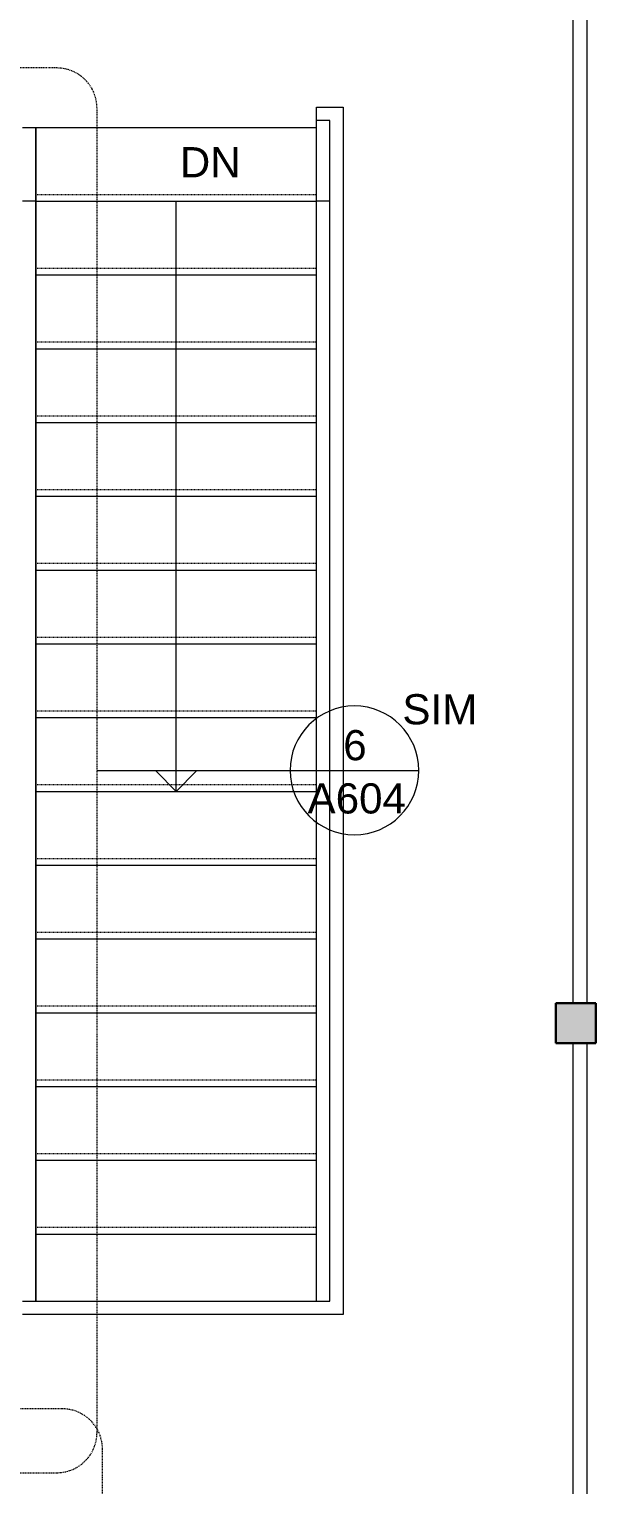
# Model space of a CAD drawing. Header units: inches. Extents: x -1176 to 1507, y -2587 to 978.
# Drawn here: x -753 to -668.5, y -795 to -578 of the extents above; entities that cross this region are included whole.
import ezdxf

# ---------------------------------------------------------------- set-up
doc = ezdxf.new("R2010")
doc.units = ezdxf.units.IN
doc.header["$MEASUREMENT"] = 0
doc.linetypes.add('Dash Dot 3_16_', pattern=[0.3125, 0.1875, -0.0625, 0, -0.0625])
doc.linetypes.add('Overhead 1_16_', pattern=[0.101562, 0.0625, -0.039062])
for name, color, linetype, lineweight in [('A-ANNO-SYMB', 150, 'Continuous', 9), ('A-COLS', 52, 'Continuous', 18), ('A-FLOR', 192, 'Continuous', 18), ('A-FLOR-HRAL', 11, 'Continuous', 18), ('S-STRS', 31, 'Continuous', 18), ('S-STRS-ANNO', 31, 'Continuous', 9), ('S-STRS-IDEN', 31, 'Continuous', 9)]:
    doc.layers.add(name, color=color, linetype=linetype, lineweight=lineweight)
doc.styles.add('Swis721 Lt BT', font='swissl.ttf', dxfattribs={"height": 4.5})

# ---------------------------------------------------------------- blocks, each defined once
blk = doc.blocks.new('Top Rail Type - Top Rail_Internal_-5050133-2nd Floor Construction')
at = {"layer": 'A-FLOR-HRAL', "lineweight": 9}
for p, q in [((-671.86, -723.19), (-671.86, -549.19)), ((-669.86, -549.19), (-669.86, -723.19)), ((-671.86, -903.19), (-671.86, -729.19)), ((-669.86, -729.19), (-669.86, -903.19))]:
    blk.add_line(p, q, dxfattribs=at)
blk = doc.blocks.new('Top Rail Type - Top Rail_Internal_-7020471-2nd Floor Construction')
at = {"layer": 'A-FLOR-HRAL', "lineweight": 9}
for p, q in [((-710.17, -603.63), (-710.17, -591.63)), ((-710.17, -767.63), (-710.17, -603.63)), ((-708.17, -603.63), (-710.17, -603.63))]:
    blk.add_line(p, q, dxfattribs=at)
blk = doc.blocks.new('Top Rail Type - Top Rail_Internal_-V19-2nd Floor Construction')
at = {"layer": 'A-FLOR-HRAL', "lineweight": 9}
for p, q in [((-710.17, -603.63), (-710.17, -591.63)), ((-710.17, -767.63), (-710.17, -603.63))]:
    blk.add_line(p, q, dxfattribs=at)
blk = doc.blocks.new('Top Rail Type - Top Rail_Internal_-7020483-2nd Floor Construction')
at = {"layer": 'A-FLOR-HRAL', "lineweight": 9}
for p, q in [((-754.04, -592.63), (-752.04, -592.63)), ((-752.04, -592.63), (-752.04, -603.63)), ((-752.04, -603.63), (-754.04, -603.63)), ((-752.04, -603.63), (-752.04, -767.63))]:
    blk.add_line(p, q, dxfattribs=at)
blk = doc.blocks.new('Top Rail Type - Top Rail_Internal_-V20-2nd Floor Construction')
at = {"layer": 'A-FLOR-HRAL', "lineweight": 9}
for p, q in [((-754.04, -592.63), (-752.04, -592.63)), ((-752.04, -603.63), (-752.04, -592.63)), ((-752.04, -767.63), (-752.04, -603.63))]:
    blk.add_line(p, q, dxfattribs=at)
blk = doc.blocks.new('Top Rail Type - Top Rail_Internal_-7059130-2nd Floor Construction')
at = {"layer": 'A-FLOR-HRAL', "lineweight": 9}
for p, q in [((-710.17, -591.63), (-710.17, -589.63)), ((-710.17, -589.63), (-706.17, -589.63)), ((-706.17, -589.63), (-706.17, -769.63)), ((-708.17, -591.63), (-710.17, -591.63)), ((-708.17, -767.63), (-708.17, -591.63)), ((-754.04, -767.63), (-708.17, -767.63)), ((-706.17, -769.63), (-754.04, -769.63))]:
    blk.add_line(p, q, dxfattribs=at)
blk = doc.blocks.new('Floor Plan - Callout Head-3511279-2nd Floor Construction')
at = {"layer": 'A-ANNO-SYMB'}
blk.add_line((-0.2, 0), (0.2, 0), dxfattribs=at)
for start, end in [(360, 180), (180, 360)]:
    blk.add_arc((0, 0), 0.2, start, end, dxfattribs=at)

msp = doc.modelspace()

# ---------------------------------------------------------------- hatches: boundary and pattern name
at = {"layer": 'A-COLS'}
msp.add_hatch(color=250, dxfattribs=at).paths.add_polyline_path([(-674.48, -729.19), (-668.48, -729.19), (-668.48, -723.19), (-674.48, -723.19)], flags=0)

# ---------------------------------------------------------------- linework, layer by layer
at = {"layer": 'A-ANNO-SYMB', "linetype": 'Dash Dot 3_16_'}
for p, q in [((-748.91, -583.78), (-875.33, -583.78)), ((-742.91, -787.22), (-742.91, -589.78)), ((-748.09, -783.69), (-876.03, -783.69)), ((-742.09, -918.59), (-742.09, -789.69)), ((-875.33, -793.22), (-748.91, -793.22))]:
    msp.add_line(p, q, dxfattribs=at)
at = {"layer": 'A-ANNO-SYMB'}
msp.add_line((-742.91, -688.5), (-714.11, -688.5), dxfattribs=at)
at = {"layer": 'A-ANNO-SYMB', "linetype": 'Dash Dot 3_16_'}
for centre, start, end in [((-748.91, -589.78), 0, 90), ((-748.09, -789.69), 0, 90), ((-748.91, -787.22), 270, 0)]:
    msp.add_arc(centre, 6, start, end, dxfattribs=at)
at = {"layer": 'A-COLS', "color": 8, "lineweight": 30}
for p, q in [((-674.48, -729.19), (-674.48, -723.19)), ((-674.48, -723.19), (-668.48, -723.19)), ((-668.48, -729.19), (-668.48, -723.19)), ((-668.48, -729.19), (-674.48, -729.19))]:
    msp.add_line(p, q, dxfattribs=at)
at = {"layer": 'A-FLOR'}
msp.add_line((-752.04, -592.63), (-710.17, -592.63), dxfattribs=at)
at = {"layer": 'S-STRS', "linetype": 'Overhead 1_16_', "lineweight": 9}
for p, q in [((-752.04, -602.63), (-710.17, -602.63)), ((-752.04, -613.63), (-710.17, -613.63)), ((-752.04, -624.63), (-710.17, -624.63)), ((-752.04, -635.63), (-710.17, -635.63)), ((-752.04, -646.63), (-710.17, -646.63)), ((-752.04, -657.63), (-710.17, -657.63)), ((-752.04, -668.63), (-710.17, -668.63)), ((-752.04, -679.63), (-710.17, -679.63)), ((-752.04, -690.63), (-710.17, -690.63)), ((-752.04, -701.63), (-710.17, -701.63)), ((-752.04, -712.63), (-710.17, -712.63)), ((-752.04, -723.63), (-710.17, -723.63)), ((-752.04, -734.63), (-710.17, -734.63)), ((-752.04, -745.63), (-710.17, -745.63)), ((-752.04, -756.63), (-710.17, -756.63))]:
    msp.add_line(p, q, dxfattribs=at)
at = {"layer": 'S-STRS', "lineweight": 9}
for p, q in [((-752.04, -603.63), (-710.17, -603.63)), ((-752.04, -614.63), (-710.17, -614.63)), ((-752.04, -625.63), (-710.17, -625.63)), ((-752.04, -636.63), (-710.17, -636.63)), ((-752.04, -647.63), (-710.17, -647.63)), ((-752.04, -658.63), (-710.17, -658.63)), ((-752.04, -669.63), (-710.17, -669.63)), ((-752.04, -680.63), (-710.17, -680.63)), ((-752.04, -691.63), (-710.17, -691.63)), ((-752.04, -702.63), (-710.17, -702.63)), ((-752.04, -713.63), (-710.17, -713.63)), ((-752.04, -724.63), (-710.17, -724.63)), ((-752.04, -735.63), (-710.17, -735.63)), ((-752.04, -746.63), (-710.17, -746.63)), ((-752.04, -757.63), (-710.17, -757.63))]:
    msp.add_line(p, q, dxfattribs=at)
at = {"layer": 'S-STRS-ANNO'}
for p, q in [((-731.11, -614.63), (-731.11, -603.63)), ((-731.11, -625.63), (-731.11, -614.63)), ((-731.11, -636.63), (-731.11, -625.63)), ((-731.11, -647.63), (-731.11, -636.63)), ((-731.11, -658.63), (-731.11, -647.63)), ((-731.11, -669.63), (-731.11, -658.63)), ((-731.11, -680.63), (-731.11, -669.63)), ((-731.11, -691.63), (-731.11, -680.63)), ((-731.11, -691.63), (-734.11, -688.63)), ((-731.11, -691.63), (-728.11, -688.63))]:
    msp.add_line(p, q, dxfattribs=at)

# ---------------------------------------------------------------- block references
at = {"layer": 'A-ANNO-SYMB', "xscale": 47.99999999999997, "yscale": 47.99999999999997, "zscale": 47.99999999999997}
msp.add_blockref('Floor Plan - Callout Head-3511279-2nd Floor Construction', (-704.51, -688.5), dxfattribs=at)
at = {"layer": 'A-FLOR-HRAL', "lineweight": 9}
for name in ['Top Rail Type - Top Rail_Internal_-5050133-2nd Floor Construction', 'Top Rail Type - Top Rail_Internal_-7059130-2nd Floor Construction', 'Top Rail Type - Top Rail_Internal_-7020471-2nd Floor Construction', 'Top Rail Type - Top Rail_Internal_-V19-2nd Floor Construction', 'Top Rail Type - Top Rail_Internal_-7020483-2nd Floor Construction', 'Top Rail Type - Top Rail_Internal_-V20-2nd Floor Construction']:
    msp.add_blockref(name, (0, 0), dxfattribs=at)

# ---------------------------------------------------------------- texts
at = {"layer": 'A-ANNO-SYMB', "char_height": 4.5, "attachment_point": 1, "style": 'Swis721 Lt BT'}
for s, insert, width in [('SIM', (-697.35, -677.14), 12.8775), ('6', (-706.18, -682.49), 4.0905), ('A604', (-711.5, -690.43), 16.968)]:
    msp.add_mtext(s, dxfattribs=dict(at, insert=insert, width=width))
at = {"layer": 'S-STRS-IDEN', "insert": (-730.56, -595.58), "char_height": 4.5, "width": 10.5833, "attachment_point": 1, "line_spacing_factor": 1.005062, "style": 'Swis721 Lt BT'}
msp.add_mtext('DN', dxfattribs=at)

doc.saveas('drawing.dxf')
